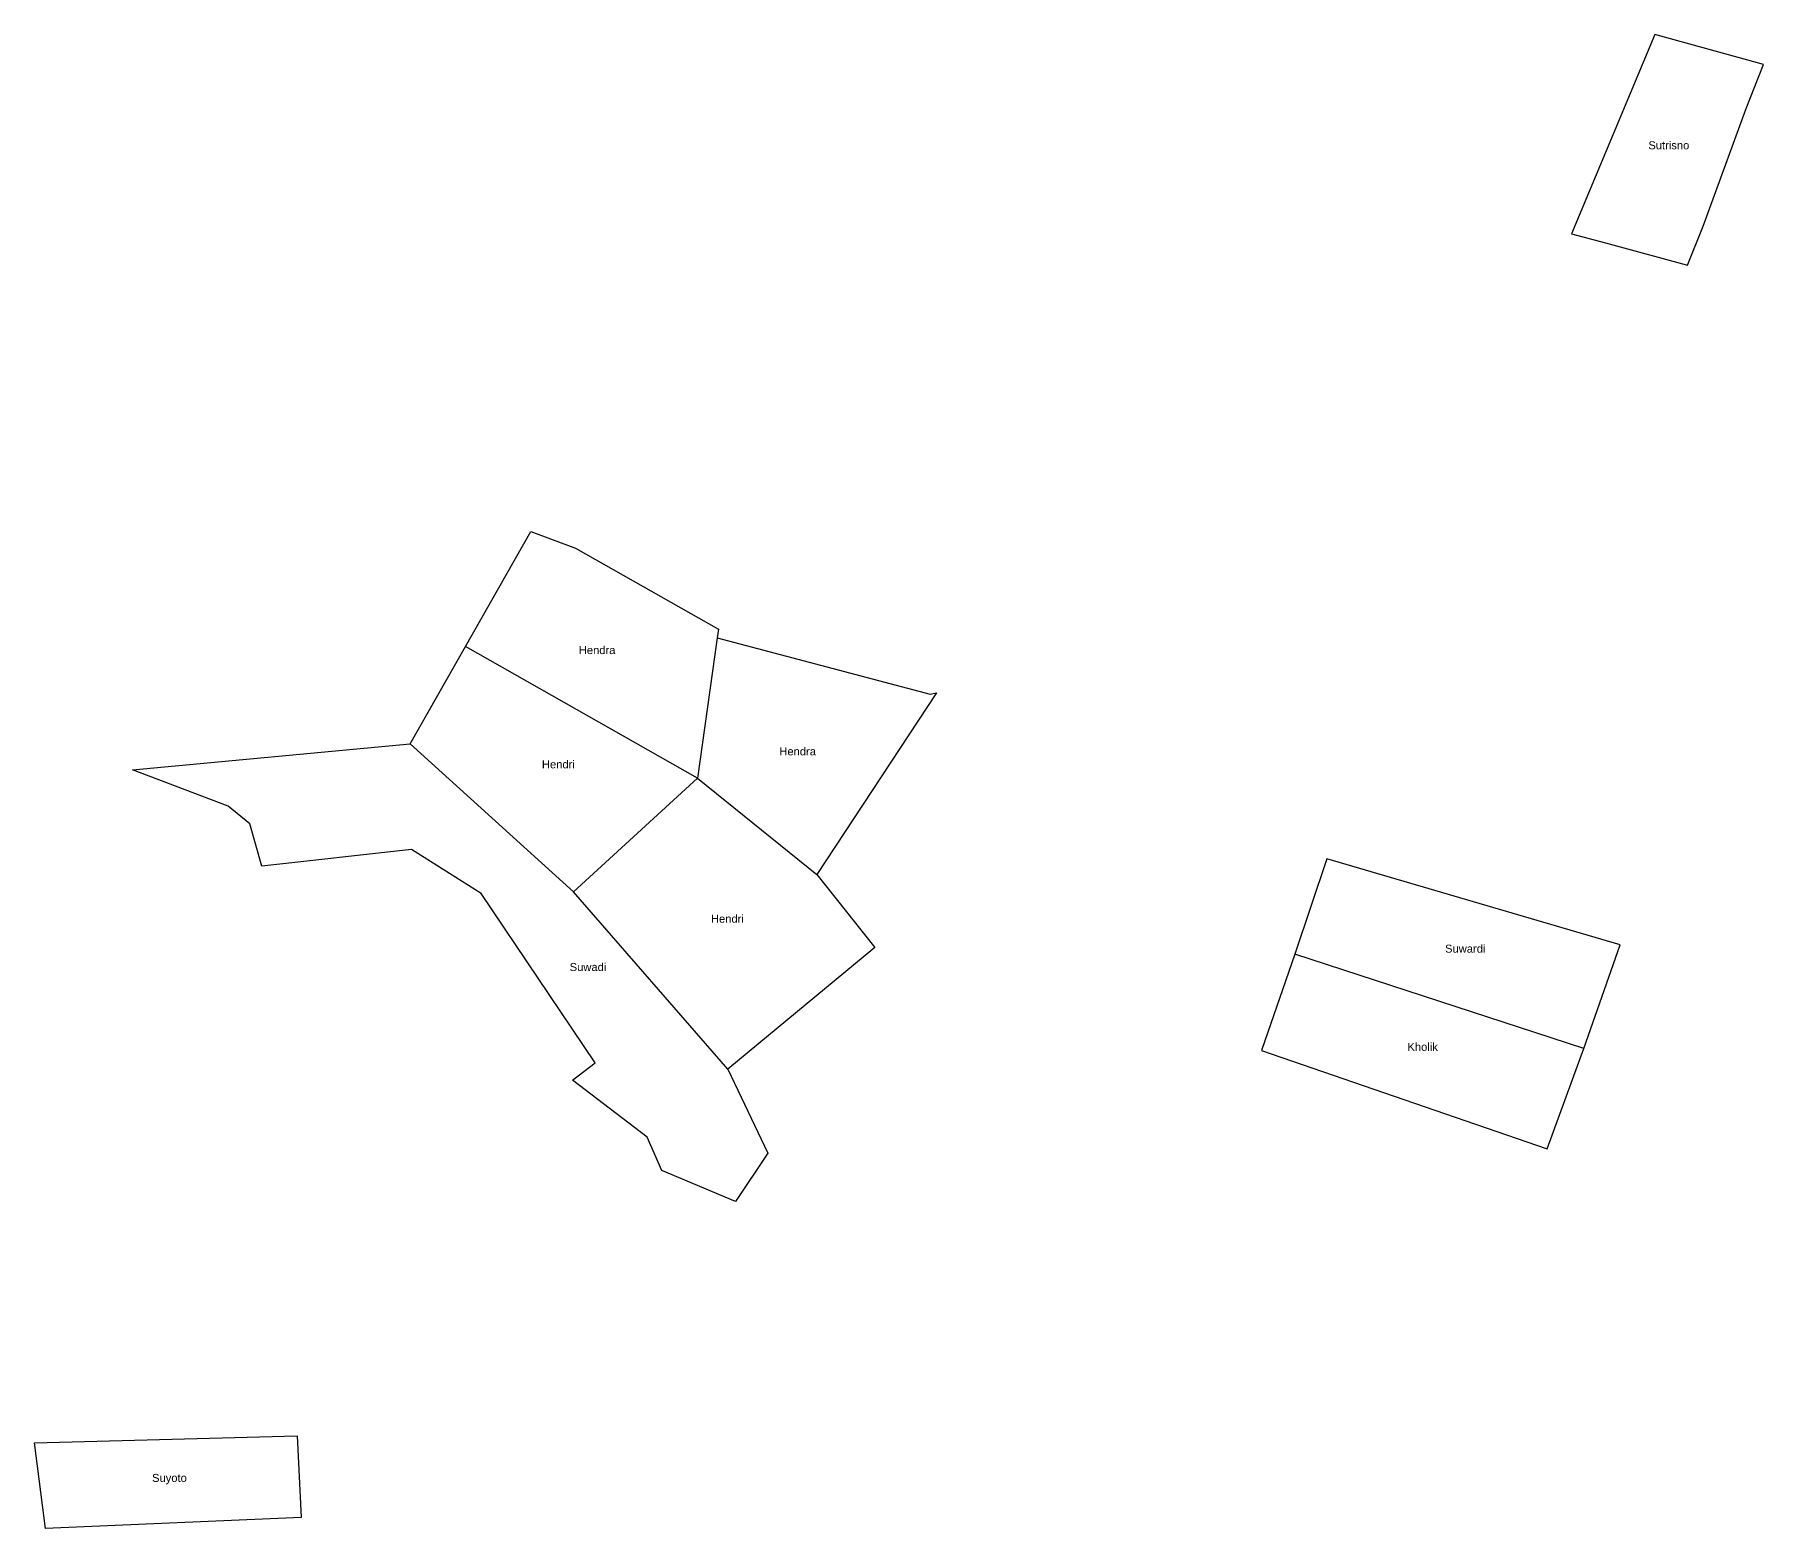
# Model space of a CAD drawing. Header units: inches. Extents: x 104547 to 109165, y 1064899 to 1067414.
# Drawn here: x 108085 to 109165, y 1066164 to 1067098 of the extents above; entities that cross this region are included whole.
import ezdxf
from ezdxf.enums import TextEntityAlignment as Align

# ---------------------------------------------------------------- set-up
doc = ezdxf.new("R2010")
doc.units = ezdxf.units.IN
doc.header["$MEASUREMENT"] = 0
for name, color, linetype in [('020100', 7, 'Continuous'), ('080201', 7, 'Continuous'), ('tn_nama', 7, 'Continuous')]:
    doc.layers.add(name, color=color, linetype=linetype)
doc.styles.get("Standard").update_dxf_attribs({"font": 'arial.ttf'})

msp = doc.modelspace()

# ---------------------------------------------------------------- linework, layer by layer
at = {"layer": '020100', "color": 5, "elevation": 57.5}
msp.add_lwpolyline([(109097.5, 1067097.9), (109045.4, 1066973.3), (109066.7, 1066967.7), (109117.8, 1066953.7), (109127.6, 1066978.2), (109154.6, 1067051.6), (109165.3, 1067079.2)], close=True, dxfattribs=at)
at = {"layer": '020100', "color": 5}
for points, elevation in [([(108354.3, 1066715.5), (108395.1, 1066787.3), (108423.1, 1066776.8), (108512.4, 1066726.3), (108511.7, 1066720.9)], 53.2), ([(108511.7, 1066720.9), (108499.3, 1066633.1)], 53.2), ([(108511.7, 1066720.9), (108644.7, 1066685.6), (108648.7, 1066686.4), (108573.8, 1066573)], 53.2), ([(108319.8, 1066654.7), (108354.3, 1066715.5)], 53.2), ([(108499.3, 1066633.1), (108354.3, 1066715.5)], 53.2), ([(108518.3, 1066451.3), (108543.2, 1066398.7), (108523, 1066368.6), (108477, 1066388), (108467.8, 1066408.8), (108421.3, 1066444.3), (108435.4, 1066455.3), (108364.1, 1066561), (108320.6, 1066588.5), (108227.2, 1066578.1), (108219.6, 1066604.6), (108206.1, 1066615.6), (108146.4, 1066638.4), (108319.8, 1066654.7)], 58.4), ([(108421.8, 1066562.1), (108319.8, 1066654.7)], 58.4), ([(108499.3, 1066633.1), (108421.8, 1066562.1)], 53.2), ([(108499.3, 1066633.1), (108573.8, 1066573)], 53.2), ([(109053, 1066464.2), (109075.8, 1066529), (108892.5, 1066582.8), (108872.6, 1066523.1)], 55.2), ([(108573.8, 1066573), (108610.2, 1066527.3), (108518.3, 1066451.3)], 51.3), ([(108518.3, 1066451.3), (108421.8, 1066562.1)], 58.4), ([(108872.6, 1066523.1), (108851.8, 1066462.9), (109030.1, 1066401.5), (109053, 1066464.2)], 55.2), ([(109053, 1066464.2), (108872.6, 1066523.1)], 55.2)]:
    msp.add_lwpolyline(points, dxfattribs=dict(at, elevation=elevation))
msp.add_lwpolyline([(108249.1, 1066222.1), (108251.7, 1066171), (108091.9, 1066164.2), (108085.1, 1066217.8), (108249.1, 1066222.1)], dxfattribs=at)

# ---------------------------------------------------------------- texts
at = {"layer": '080201'}
for p in [(109106.4, 1067026.2), (108436.6, 1066710.7), (108562.1, 1066647.4), (108412.6, 1066639.3), (108518.3, 1066542.8), (108973.4, 1066523.9), (108430.9, 1066512.6), (108952.4, 1066462.7), (108169.4, 1066193.3)]:
    msp.add_text('-', height=1, dxfattribs=at).set_placement(p, align=Align.CENTER)
at = {"layer": 'tn_nama', "color": 5}
for s, p in [('Sutrisno', (109106.2, 1067026.2)), ('Hendra', (108436.6, 1066710.7)), ('Hendra', (108561.9, 1066647.4)), ('Hendri', (108412.4, 1066639.3)), ('Hendri', (108518, 1066542.8)), ('Suwardi', (108979, 1066524.1)), ('Suwadi', (108430.9, 1066512.6)), ('Kholik', (108952.4, 1066462.7)), ('Suyoto', (108169.4, 1066193.3))]:
    msp.add_text(s, height=5, dxfattribs=at).set_placement(p, align=Align.CENTER)

doc.saveas('drawing.dxf')
